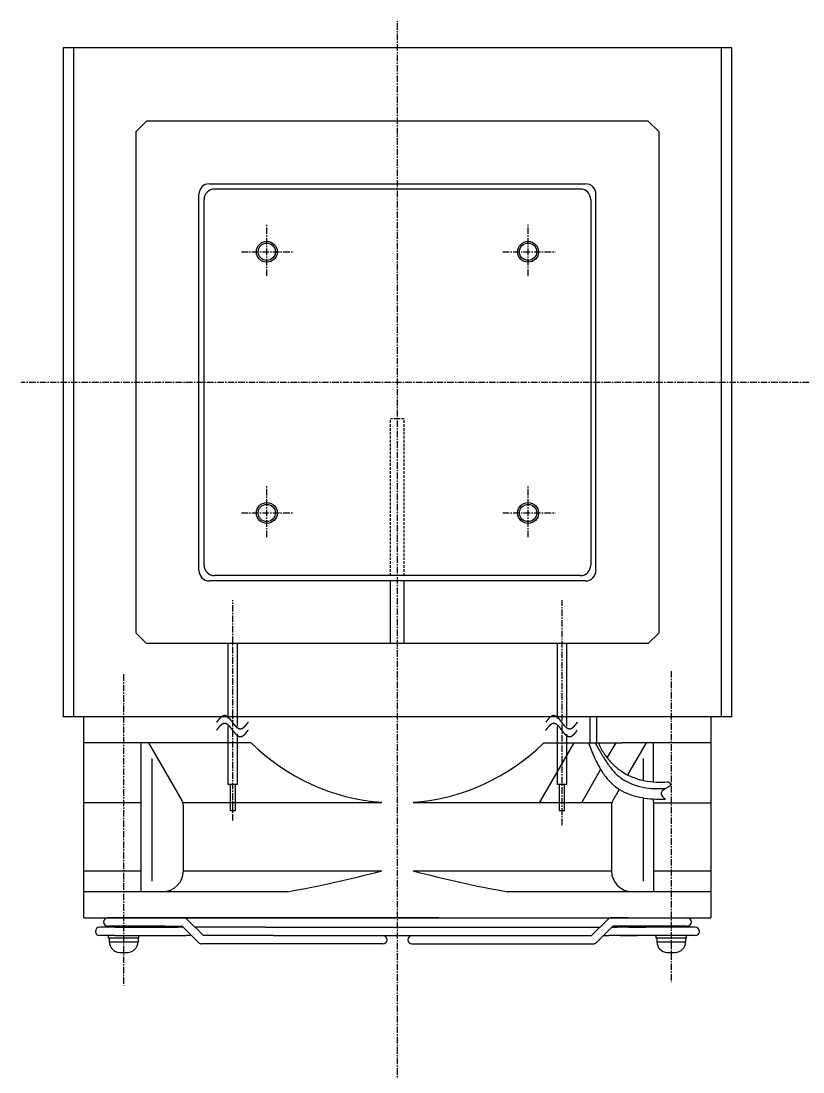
# Model space of a CAD drawing. Extents: x 729 to 1179, y 267 to 669.
# Drawn here: x 860.3 to 1010, y 468 to 669.1 of the extents above; entities that cross this region are included whole.
import ezdxf

# ---------------------------------------------------------------- set-up
doc = ezdxf.new("R2010")
doc.units = 0
doc.linetypes.add('CENTER', pattern=[2, 1.25, -0.25, 0.25, -0.25])
doc.linetypes.add('DASHED', pattern=[0.75, 0.5, -0.25])
doc.layers.get('0').update_dxf_attribs({"linetype": 'CONTINUOUS'})
doc.layers.add('CENTER', color=1, linetype='CENTER')

msp = doc.modelspace()

# ---------------------------------------------------------------- linework, layer by layer
at = {"color": 7, "linetype": 'CONTINUOUS'}
for p, q in [((996.37, 663.97), (868.37, 663.97)), ((868.37, 663.97), (868.37, 535.97)), ((870.37, 663.97), (870.37, 535.97)), ((994.37, 535.97), (994.37, 663.97)), ((996.37, 535.97), (996.37, 663.97)), ((882.37, 647.97), (884.37, 649.97)), ((980.37, 649.97), (884.37, 649.97)), ((982.37, 647.97), (980.37, 649.97)), ((882.37, 551.97), (882.37, 647.97)), ((982.37, 647.97), (982.37, 551.97)), ((896.37, 637.97), (968.37, 637.97)), ((894.37, 563.97), (894.37, 635.97)), ((967.37, 636.97), (897.37, 636.97)), ((970.37, 563.97), (970.37, 635.97)), ((895.37, 564.97), (895.37, 634.97)), ((969.37, 634.97), (969.37, 564.97)), ((968.37, 561.97), (896.37, 561.97)), ((967.37, 562.97), (897.37, 562.97)), ((931.07, 549.97), (931.07, 561.97)), ((933.67, 549.97), (933.67, 561.97)), ((882.37, 551.97), (884.37, 549.97)), ((980.37, 549.97), (982.37, 551.97)), ((980.37, 549.97), (884.37, 549.97)), ((899.99, 535.6), (899.99, 549.97)), ((901.76, 534.13), (901.76, 549.97)), ((962.99, 535.6), (962.99, 549.97)), ((964.76, 534.13), (964.76, 549.97)), ((996.37, 535.97), (868.37, 535.97)), ((872.37, 519.47), (872.37, 535.97)), ((969.22, 535.97), (872.37, 535.97)), ((992.37, 535.97), (872.37, 535.97)), ((969.22, 535.97), (969.22, 530.97)), ((992.37, 535.97), (969.22, 535.97)), ((970.52, 530.97), (970.52, 535.97)), ((992.37, 535.97), (992.37, 519.47)), ((899.99, 522.97), (899.99, 534.1)), ((962.99, 522.97), (962.99, 534.1)), ((901.76, 522.97), (901.76, 532.63)), ((964.76, 522.97), (964.76, 532.63)), ((883.35, 530.97), (872.37, 530.97)), ((883.35, 519.47), (883.35, 530.97)), ((884.76, 530.97), (883.35, 530.97)), ((904.37, 530.97), (884.76, 530.97)), ((960.37, 530.97), (966.12, 530.97)), ((966.12, 530.97), (968.94, 530.97)), ((968.94, 530.97), (969.22, 530.97)), ((969.22, 530.97), (969.91, 530.97)), ((969.91, 530.97), (970.22, 530.97)), ((970.22, 530.97), (970.82, 530.97)), ((970.82, 530.97), (974.21, 530.97)), ((974.21, 530.97), (975.37, 530.97)), ((981.39, 530.97), (975.37, 530.97)), ((992.37, 530.97), (981.39, 530.97)), ((981.39, 523.5), (981.39, 530.97)), ((901.76, 522.97), (899.99, 522.97)), ((900.39, 517.97), (900.39, 522.97)), ((901.36, 517.97), (901.36, 522.97)), ((964.76, 522.97), (962.99, 522.97)), ((963.39, 517.97), (963.39, 522.97)), ((964.36, 517.97), (964.36, 522.97)), ((872.37, 506.47), (872.37, 519.47)), ((883.35, 519.47), (872.37, 519.47)), ((883.35, 506.47), (883.35, 519.47)), ((967.57, 519.47), (959.48, 519.47)), ((981.39, 519.47), (981.39, 520.22)), ((981.39, 519.47), (981.39, 506.47)), ((981.39, 519.47), (992.37, 519.47)), ((992.37, 519.47), (992.37, 506.47)), ((901.36, 517.97), (900.39, 517.97)), ((964.36, 517.97), (963.39, 517.97)), ((872.37, 506.47), (883.35, 506.47)), ((872.37, 497.47), (872.37, 506.47)), ((883.35, 502.47), (883.35, 506.47)), ((981.39, 506.47), (981.39, 502.47)), ((981.39, 506.47), (992.37, 506.47)), ((992.37, 506.47), (992.37, 497.47)), ((883.35, 502.47), (872.37, 502.47)), ((886.77, 502.47), (883.35, 502.47)), ((887.4, 502.47), (886.77, 502.47)), ((911.37, 502.47), (886.77, 502.47)), ((992.37, 502.47), (953.37, 502.47)), ((872.37, 497.47), (992.37, 497.47)), ((880.22, 497.47), (876.92, 497.47)), ((940.29, 497.47), (880.22, 497.47)), ((895.24, 494.07), (892.07, 497.24)), ((972.68, 497.24), (969.51, 494.07)), ((976.54, 497.47), (973.24, 497.47)), ((976.54, 497.47), (987.82, 497.47)), ((878.37, 495.67), (875.37, 495.67)), ((887.71, 495.87), (876.92, 495.87)), ((878.37, 495.67), (888.07, 495.67)), ((884.84, 495.67), (888.07, 495.67)), ((887.87, 495.87), (887.71, 495.87)), ((887.87, 495.87), (891.17, 495.87)), ((888.07, 495.67), (890.32, 495.67)), ((891.37, 495.67), (890.32, 495.67)), ((894.34, 492.71), (891.17, 495.87)), ((907.04, 495.67), (893.64, 495.67)), ((907.04, 495.67), (957.71, 495.67)), ((957.71, 495.67), (971.11, 495.67)), ((973.57, 495.87), (970.41, 492.71)), ((973.37, 495.67), (974.41, 495.67)), ((977.04, 495.87), (973.57, 495.87)), ((976.67, 495.67), (974.41, 495.67)), ((976.67, 495.67), (979.91, 495.67)), ((989.37, 495.67), (976.67, 495.67)), ((977.04, 495.87), (976.87, 495.87)), ((987.82, 495.87), (977.04, 495.87)), ((878.37, 494.07), (875.37, 494.07)), ((877.07, 493.57), (877.07, 494.07)), ((882.87, 493.57), (877.07, 493.57)), ((877.22, 493.57), (877.22, 492.87)), ((877.22, 492.87), (882.72, 492.87)), ((878.37, 494.07), (889.67, 494.07)), ((882.72, 493.57), (882.72, 492.87)), ((882.87, 493.57), (882.87, 494.07)), ((886.44, 494.07), (889.67, 494.07)), ((889.67, 494.07), (891.94, 494.07)), ((892.97, 494.07), (891.94, 494.07)), ((908.64, 494.07), (895.24, 494.07)), ((908.64, 494.07), (929.6, 494.07)), ((929.6, 494.07), (935.15, 494.07)), ((935.15, 494.07), (956.11, 494.07)), ((956.11, 494.07), (969.51, 494.07)), ((971.77, 494.07), (972.81, 494.07)), ((975.07, 494.07), (972.81, 494.07)), ((975.07, 494.07), (978.31, 494.07)), ((989.37, 494.07), (975.07, 494.07)), ((981.87, 493.57), (981.87, 494.07)), ((987.67, 493.57), (981.87, 493.57)), ((982.02, 493.57), (982.02, 492.87)), ((982.02, 492.87), (987.52, 492.87)), ((987.52, 493.57), (987.52, 492.87)), ((987.67, 493.57), (987.67, 494.07)), ((879.22, 490.87), (880.72, 490.87)), ((908.3, 492.47), (894.9, 492.47)), ((929.6, 492.47), (908.3, 492.47)), ((935.15, 492.47), (956.44, 492.47)), ((956.44, 492.47), (969.84, 492.47)), ((984.02, 490.87), (985.52, 490.87))]:
    msp.add_line(p, q, dxfattribs=at)
at = {"color": 3, "linetype": 'DASHED'}
for p, q in [((933.67, 592.97), (931.07, 592.97)), ((931.07, 562.97), (931.07, 592.97)), ((933.67, 562.97), (933.67, 592.97))]:
    msp.add_line(p, q, dxfattribs=at)
at = {"color": 3, "linetype": 'CONTINUOUS'}
for p, q in [((891.14, 519.94), (884.76, 530.97)), ((966.12, 530.97), (959.48, 519.47)), ((972.53, 528.07), (974.21, 530.97)), ((979.98, 530.97), (976.43, 524.83)), ((885.35, 527.97), (885.35, 504.47)), ((979.39, 527.97), (979.39, 523.79)), ((971.26, 525.88), (967.57, 519.47)), ((974.83, 522.06), (973.61, 519.94)), ((929.37, 519.47), (891.33, 519.47)), ((959.48, 519.47), (935.37, 519.47)), ((973.41, 519.47), (967.57, 519.47)), ((979.39, 520.45), (979.39, 504.47)), ((891.4, 506.47), (891.4, 518.94)), ((973.34, 518.94), (973.34, 506.47)), ((891.4, 506.47), (929.37, 506.47)), ((935.37, 506.47), (973.34, 506.47))]:
    msp.add_line(p, q, dxfattribs=at)
at = {"color": 3}
for points in [[(897.78, 534.92, 0), (897.8, 534.95, 0), (897.82, 534.97, 0), (897.84, 535, 0), (897.86, 535.02, 0), (897.88, 535.04, 0), (897.9, 535.07, 0), (897.92, 535.09, 0), (897.94, 535.12, 0), (897.96, 535.14, 0), (897.97, 535.17, 0), (897.99, 535.19, 0), (898.01, 535.22, 0), (898.03, 535.24, 0), (898.05, 535.26, 0), (898.07, 535.29, 0), (898.09, 535.31, 0), (898.11, 535.34, 0), (898.12, 535.36, 0), (898.14, 535.38, 0), (898.16, 535.41, 0), (898.18, 535.43, 0), (898.2, 535.45, 0), (898.22, 535.48, 0), (898.24, 535.5, 0), (898.26, 535.52, 0), (898.28, 535.54, 0), (898.3, 535.57, 0), (898.32, 535.59, 0), (898.33, 535.61, 0), (898.35, 535.63, 0), (898.37, 535.65, 0), (898.39, 535.67, 0), (898.41, 535.7, 0), (898.43, 535.72, 0), (898.45, 535.74, 0), (898.47, 535.75, 0), (898.49, 535.77, 0), (898.5, 535.79, 0), (898.52, 535.81, 0), (898.54, 535.83, 0), (898.56, 535.85, 0), (898.58, 535.87, 0), (898.6, 535.89, 0), (898.62, 535.9, 0), (898.64, 535.92, 0), (898.66, 535.94, 0), (898.68, 535.95, 0), (898.69, 535.97, 0), (898.71, 535.99, 0), (898.73, 536, 0), (898.75, 536.02, 0), (898.77, 536.03, 0), (898.79, 536.04, 0), (898.81, 536.06, 0), (898.83, 536.07, 0), (898.85, 536.08, 0), (898.87, 536.1, 0), (898.88, 536.11, 0), (898.9, 536.12, 0), (898.92, 536.13, 0), (898.94, 536.14, 0), (898.96, 536.15, 0), (898.98, 536.16, 0), (899, 536.17, 0), (899.02, 536.18, 0), (899.03, 536.19, 0), (899.05, 536.19, 0), (899.07, 536.2, 0), (899.09, 536.21, 0), (899.11, 536.21, 0), (899.13, 536.22, 0), (899.15, 536.22, 0), (899.17, 536.23, 0), (899.19, 536.23, 0), (899.21, 536.24, 0), (899.22, 536.24, 0), (899.24, 536.24, 0), (899.26, 536.24, 0), (899.28, 536.24, 0), (899.3, 536.24, 0), (899.32, 536.24, 0), (899.34, 536.24, 0), (899.36, 536.24, 0), (899.38, 536.24, 0), (899.39, 536.23, 0), (899.41, 536.23, 0), (899.43, 536.23, 0), (899.45, 536.22, 0), (899.47, 536.22, 0), (899.49, 536.21, 0), (899.51, 536.2, 0), (899.53, 536.2, 0), (899.54, 536.19, 0), (899.56, 536.18, 0), (899.58, 536.17, 0), (899.6, 536.16, 0), (899.62, 536.15, 0), (899.64, 536.14, 0), (899.66, 536.13, 0), (899.68, 536.12, 0), (899.7, 536.11, 0), (899.71, 536.1, 0), (899.73, 536.09, 0), (899.75, 536.07, 0), (899.77, 536.06, 0), (899.79, 536.05, 0), (899.81, 536.03, 0), (899.83, 536.02, 0), (899.85, 536, 0), (899.86, 535.99, 0), (899.88, 535.97, 0), (899.9, 535.96, 0), (899.92, 535.94, 0), (899.94, 535.92, 0), (899.96, 535.91, 0), (899.98, 535.89, 0), (900, 535.87, 0), (900.01, 535.85, 0), (900.03, 535.84, 0), (900.05, 535.82, 0), (900.07, 535.8, 0), (900.09, 535.78, 0), (900.11, 535.76, 0), (900.13, 535.74, 0), (900.15, 535.72, 0), (900.16, 535.7, 0), (900.18, 535.68, 0), (900.2, 535.65, 0), (900.22, 535.63, 0), (900.24, 535.61, 0), (900.26, 535.59, 0), (900.28, 535.57, 0), (900.3, 535.55, 0), (900.32, 535.52, 0), (900.33, 535.5, 0), (900.35, 535.48, 0), (900.37, 535.46, 0), (900.39, 535.43, 0), (900.41, 535.41, 0), (900.43, 535.39, 0), (900.45, 535.36, 0), (900.47, 535.34, 0), (900.48, 535.32, 0), (900.5, 535.29, 0), (900.52, 535.27, 0), (900.54, 535.24, 0), (900.56, 535.22, 0), (900.58, 535.19, 0), (900.6, 535.17, 0), (900.62, 535.14, 0), (900.63, 535.12, 0), (900.65, 535.1, 0), (900.67, 535.07, 0), (900.69, 535.04, 0), (900.71, 535.02, 0), (900.73, 535, 0), (900.75, 534.97, 0), (900.76, 534.95, 0), (900.78, 534.92, 0)], [(960.78, 534.92, 0), (960.8, 534.95, 0), (960.82, 534.97, 0), (960.84, 535, 0), (960.86, 535.02, 0), (960.88, 535.04, 0), (960.9, 535.07, 0), (960.92, 535.09, 0), (960.94, 535.12, 0), (960.96, 535.14, 0), (960.97, 535.17, 0), (960.99, 535.19, 0), (961.01, 535.22, 0), (961.03, 535.24, 0), (961.05, 535.26, 0), (961.07, 535.29, 0), (961.09, 535.31, 0), (961.11, 535.34, 0), (961.12, 535.36, 0), (961.14, 535.38, 0), (961.16, 535.41, 0), (961.18, 535.43, 0), (961.2, 535.45, 0), (961.22, 535.48, 0), (961.24, 535.5, 0), (961.26, 535.52, 0), (961.28, 535.54, 0), (961.3, 535.57, 0), (961.32, 535.59, 0), (961.33, 535.61, 0), (961.35, 535.63, 0), (961.37, 535.65, 0), (961.39, 535.67, 0), (961.41, 535.7, 0), (961.43, 535.72, 0), (961.45, 535.74, 0), (961.47, 535.75, 0), (961.49, 535.77, 0), (961.5, 535.79, 0), (961.52, 535.81, 0), (961.54, 535.83, 0), (961.56, 535.85, 0), (961.58, 535.87, 0), (961.6, 535.89, 0), (961.62, 535.9, 0), (961.64, 535.92, 0), (961.66, 535.94, 0), (961.68, 535.95, 0), (961.69, 535.97, 0), (961.71, 535.99, 0), (961.73, 536, 0), (961.75, 536.02, 0), (961.77, 536.03, 0), (961.79, 536.04, 0), (961.81, 536.06, 0), (961.83, 536.07, 0), (961.85, 536.08, 0), (961.87, 536.1, 0), (961.88, 536.11, 0), (961.9, 536.12, 0), (961.92, 536.13, 0), (961.94, 536.14, 0), (961.96, 536.15, 0), (961.98, 536.16, 0), (962, 536.17, 0), (962.02, 536.18, 0), (962.03, 536.19, 0), (962.05, 536.19, 0), (962.07, 536.2, 0), (962.09, 536.21, 0), (962.11, 536.21, 0), (962.13, 536.22, 0), (962.15, 536.22, 0), (962.17, 536.23, 0), (962.19, 536.23, 0), (962.21, 536.24, 0), (962.22, 536.24, 0), (962.24, 536.24, 0), (962.26, 536.24, 0), (962.28, 536.24, 0), (962.3, 536.24, 0), (962.32, 536.24, 0), (962.34, 536.24, 0), (962.36, 536.24, 0), (962.38, 536.24, 0), (962.39, 536.23, 0), (962.41, 536.23, 0), (962.43, 536.23, 0), (962.45, 536.22, 0), (962.47, 536.22, 0), (962.49, 536.21, 0), (962.51, 536.2, 0), (962.53, 536.2, 0), (962.54, 536.19, 0), (962.56, 536.18, 0), (962.58, 536.17, 0), (962.6, 536.16, 0), (962.62, 536.15, 0), (962.64, 536.14, 0), (962.66, 536.13, 0), (962.68, 536.12, 0), (962.7, 536.11, 0), (962.71, 536.1, 0), (962.73, 536.09, 0), (962.75, 536.07, 0), (962.77, 536.06, 0), (962.79, 536.05, 0), (962.81, 536.03, 0), (962.83, 536.02, 0), (962.85, 536, 0), (962.86, 535.99, 0), (962.88, 535.97, 0), (962.9, 535.96, 0), (962.92, 535.94, 0), (962.94, 535.92, 0), (962.96, 535.91, 0), (962.98, 535.89, 0), (963, 535.87, 0), (963.01, 535.85, 0), (963.03, 535.84, 0), (963.05, 535.82, 0), (963.07, 535.8, 0), (963.09, 535.78, 0), (963.11, 535.76, 0), (963.13, 535.74, 0), (963.15, 535.72, 0), (963.16, 535.7, 0), (963.18, 535.68, 0), (963.2, 535.65, 0), (963.22, 535.63, 0), (963.24, 535.61, 0), (963.26, 535.59, 0), (963.28, 535.57, 0), (963.3, 535.55, 0), (963.32, 535.52, 0), (963.33, 535.5, 0), (963.35, 535.48, 0), (963.37, 535.46, 0), (963.39, 535.43, 0), (963.41, 535.41, 0), (963.43, 535.39, 0), (963.45, 535.36, 0), (963.47, 535.34, 0), (963.48, 535.32, 0), (963.5, 535.29, 0), (963.52, 535.27, 0), (963.54, 535.24, 0), (963.56, 535.22, 0), (963.58, 535.19, 0), (963.6, 535.17, 0), (963.62, 535.14, 0), (963.63, 535.12, 0), (963.65, 535.1, 0), (963.67, 535.07, 0), (963.69, 535.04, 0), (963.71, 535.02, 0), (963.73, 535, 0), (963.75, 534.97, 0), (963.76, 534.95, 0), (963.78, 534.92, 0)], [(897.78, 533.42, 0), (897.8, 533.45, 0), (897.82, 533.47, 0), (897.84, 533.5, 0), (897.86, 533.52, 0), (897.88, 533.54, 0), (897.9, 533.57, 0), (897.92, 533.59, 0), (897.94, 533.62, 0), (897.96, 533.64, 0), (897.97, 533.67, 0), (897.99, 533.69, 0), (898.01, 533.72, 0), (898.03, 533.74, 0), (898.05, 533.76, 0), (898.07, 533.79, 0), (898.09, 533.81, 0), (898.11, 533.84, 0), (898.12, 533.86, 0), (898.14, 533.88, 0), (898.16, 533.91, 0), (898.18, 533.93, 0), (898.2, 533.95, 0), (898.22, 533.98, 0), (898.24, 534, 0), (898.26, 534.02, 0), (898.28, 534.04, 0), (898.3, 534.07, 0), (898.32, 534.09, 0), (898.33, 534.11, 0), (898.35, 534.13, 0), (898.37, 534.15, 0), (898.39, 534.17, 0), (898.41, 534.2, 0), (898.43, 534.22, 0), (898.45, 534.24, 0), (898.47, 534.25, 0), (898.49, 534.27, 0), (898.5, 534.29, 0), (898.52, 534.31, 0), (898.54, 534.33, 0), (898.56, 534.35, 0), (898.58, 534.37, 0), (898.6, 534.39, 0), (898.62, 534.4, 0), (898.64, 534.42, 0), (898.66, 534.44, 0), (898.68, 534.45, 0), (898.69, 534.47, 0), (898.71, 534.49, 0), (898.73, 534.5, 0), (898.75, 534.52, 0), (898.77, 534.53, 0), (898.79, 534.54, 0), (898.81, 534.56, 0), (898.83, 534.57, 0), (898.85, 534.58, 0), (898.87, 534.6, 0), (898.88, 534.61, 0), (898.9, 534.62, 0), (898.92, 534.63, 0), (898.94, 534.64, 0), (898.96, 534.65, 0), (898.98, 534.66, 0), (899, 534.67, 0), (899.02, 534.68, 0), (899.03, 534.69, 0), (899.05, 534.69, 0), (899.07, 534.7, 0), (899.09, 534.71, 0), (899.11, 534.71, 0), (899.13, 534.72, 0), (899.15, 534.72, 0), (899.17, 534.73, 0), (899.19, 534.73, 0), (899.21, 534.74, 0), (899.22, 534.74, 0), (899.24, 534.74, 0), (899.26, 534.74, 0), (899.28, 534.74, 0), (899.3, 534.74, 0), (899.32, 534.74, 0), (899.34, 534.74, 0), (899.36, 534.74, 0), (899.38, 534.74, 0), (899.39, 534.73, 0), (899.41, 534.73, 0), (899.43, 534.73, 0), (899.45, 534.72, 0), (899.47, 534.72, 0), (899.49, 534.71, 0), (899.51, 534.7, 0), (899.53, 534.7, 0), (899.54, 534.69, 0), (899.56, 534.68, 0), (899.58, 534.67, 0), (899.6, 534.66, 0), (899.62, 534.65, 0), (899.64, 534.64, 0), (899.66, 534.63, 0), (899.68, 534.62, 0), (899.7, 534.61, 0), (899.71, 534.6, 0), (899.73, 534.59, 0), (899.75, 534.57, 0), (899.77, 534.56, 0), (899.79, 534.55, 0), (899.81, 534.53, 0), (899.83, 534.52, 0), (899.85, 534.5, 0), (899.86, 534.49, 0), (899.88, 534.47, 0), (899.9, 534.46, 0), (899.92, 534.44, 0), (899.94, 534.42, 0), (899.96, 534.41, 0), (899.98, 534.39, 0), (900, 534.37, 0), (900.01, 534.35, 0), (900.03, 534.34, 0), (900.05, 534.32, 0), (900.07, 534.3, 0), (900.09, 534.28, 0), (900.11, 534.26, 0), (900.13, 534.24, 0), (900.15, 534.22, 0), (900.16, 534.2, 0), (900.18, 534.18, 0), (900.2, 534.15, 0), (900.22, 534.13, 0), (900.24, 534.11, 0), (900.26, 534.09, 0), (900.28, 534.07, 0), (900.3, 534.05, 0), (900.32, 534.02, 0), (900.33, 534, 0), (900.35, 533.98, 0), (900.37, 533.96, 0), (900.39, 533.93, 0), (900.41, 533.91, 0), (900.43, 533.89, 0), (900.45, 533.86, 0), (900.47, 533.84, 0), (900.48, 533.82, 0), (900.5, 533.79, 0), (900.52, 533.77, 0), (900.54, 533.74, 0), (900.56, 533.72, 0), (900.58, 533.69, 0), (900.6, 533.67, 0), (900.62, 533.64, 0), (900.63, 533.62, 0), (900.65, 533.6, 0), (900.67, 533.57, 0), (900.69, 533.54, 0), (900.71, 533.52, 0), (900.73, 533.5, 0), (900.75, 533.47, 0), (900.76, 533.45, 0), (900.78, 533.42, 0)], [(903.78, 534.92, 0), (903.76, 534.9, 0), (903.75, 534.87, 0), (903.73, 534.85, 0), (903.71, 534.82, 0), (903.69, 534.8, 0), (903.67, 534.77, 0), (903.66, 534.75, 0), (903.64, 534.72, 0), (903.62, 534.7, 0), (903.6, 534.67, 0), (903.58, 534.65, 0), (903.57, 534.62, 0), (903.55, 534.6, 0), (903.53, 534.58, 0), (903.51, 534.55, 0), (903.49, 534.53, 0), (903.47, 534.5, 0), (903.46, 534.48, 0), (903.44, 534.46, 0), (903.42, 534.43, 0), (903.4, 534.41, 0), (903.38, 534.39, 0), (903.37, 534.36, 0), (903.35, 534.34, 0), (903.33, 534.32, 0), (903.31, 534.29, 0), (903.29, 534.27, 0), (903.27, 534.25, 0), (903.25, 534.23, 0), (903.24, 534.21, 0), (903.22, 534.19, 0), (903.2, 534.16, 0), (903.18, 534.14, 0), (903.16, 534.12, 0), (903.14, 534.1, 0), (903.13, 534.08, 0), (903.11, 534.06, 0), (903.09, 534.04, 0), (903.07, 534.02, 0), (903.05, 534.01, 0), (903.03, 533.99, 0), (903.02, 533.97, 0), (903, 533.95, 0), (902.98, 533.93, 0), (902.96, 533.92, 0), (902.94, 533.9, 0), (902.92, 533.88, 0), (902.91, 533.87, 0), (902.89, 533.85, 0), (902.87, 533.84, 0), (902.85, 533.82, 0), (902.83, 533.81, 0), (902.82, 533.79, 0), (902.8, 533.78, 0), (902.78, 533.76, 0), (902.76, 533.75, 0), (902.74, 533.74, 0), (902.72, 533.73, 0), (902.71, 533.72, 0), (902.69, 533.71, 0), (902.67, 533.69, 0), (902.65, 533.68, 0), (902.63, 533.67, 0), (902.61, 533.67, 0), (902.59, 533.66, 0), (902.58, 533.65, 0), (902.56, 533.64, 0), (902.54, 533.63, 0), (902.52, 533.63, 0), (902.5, 533.62, 0), (902.48, 533.62, 0), (902.47, 533.61, 0), (902.45, 533.61, 0), (902.43, 533.6, 0), (902.41, 533.6, 0), (902.39, 533.6, 0), (902.37, 533.6, 0), (902.35, 533.59, 0), (902.34, 533.59, 0), (902.32, 533.59, 0), (902.3, 533.59, 0), (902.28, 533.59, 0), (902.26, 533.6, 0), (902.24, 533.6, 0), (902.22, 533.6, 0), (902.2, 533.6, 0), (902.19, 533.61, 0), (902.17, 533.61, 0), (902.15, 533.62, 0), (902.13, 533.62, 0), (902.11, 533.63, 0), (902.09, 533.64, 0), (902.07, 533.64, 0), (902.05, 533.65, 0), (902.04, 533.66, 0), (902.02, 533.67, 0), (902, 533.68, 0), (901.98, 533.69, 0), (901.96, 533.7, 0), (901.94, 533.71, 0), (901.92, 533.72, 0), (901.9, 533.73, 0), (901.89, 533.74, 0), (901.87, 533.75, 0), (901.85, 533.77, 0), (901.83, 533.78, 0), (901.81, 533.79, 0), (901.79, 533.81, 0), (901.77, 533.82, 0), (901.75, 533.84, 0), (901.74, 533.85, 0), (901.72, 533.87, 0), (901.7, 533.88, 0), (901.68, 533.9, 0), (901.66, 533.92, 0), (901.64, 533.93, 0), (901.62, 533.95, 0), (901.6, 533.97, 0), (901.58, 533.99, 0), (901.57, 534.01, 0), (901.55, 534.02, 0), (901.53, 534.04, 0), (901.51, 534.06, 0), (901.49, 534.08, 0), (901.47, 534.1, 0), (901.45, 534.12, 0), (901.43, 534.14, 0), (901.41, 534.16, 0), (901.39, 534.18, 0), (901.38, 534.21, 0), (901.36, 534.23, 0), (901.34, 534.25, 0), (901.32, 534.27, 0), (901.3, 534.29, 0), (901.28, 534.31, 0), (901.26, 534.34, 0), (901.24, 534.36, 0), (901.22, 534.38, 0), (901.21, 534.4, 0), (901.19, 534.43, 0), (901.17, 534.45, 0), (901.15, 534.47, 0), (901.13, 534.5, 0), (901.11, 534.52, 0), (901.09, 534.54, 0), (901.07, 534.57, 0), (901.05, 534.59, 0), (901.03, 534.61, 0), (901.02, 534.64, 0), (901, 534.66, 0), (900.98, 534.69, 0), (900.96, 534.71, 0), (900.94, 534.74, 0), (900.92, 534.76, 0), (900.9, 534.78, 0), (900.88, 534.81, 0), (900.86, 534.83, 0), (900.85, 534.86, 0), (900.83, 534.88, 0)], [(903.78, 533.42, 0), (903.76, 533.4, 0), (903.75, 533.37, 0), (903.73, 533.35, 0), (903.71, 533.32, 0), (903.69, 533.3, 0), (903.67, 533.27, 0), (903.66, 533.25, 0), (903.64, 533.22, 0), (903.62, 533.2, 0), (903.6, 533.17, 0), (903.58, 533.15, 0), (903.57, 533.12, 0), (903.55, 533.1, 0), (903.53, 533.08, 0), (903.51, 533.05, 0), (903.49, 533.03, 0), (903.47, 533, 0), (903.46, 532.98, 0), (903.44, 532.96, 0), (903.42, 532.93, 0), (903.4, 532.91, 0), (903.38, 532.89, 0), (903.37, 532.86, 0), (903.35, 532.84, 0), (903.33, 532.82, 0), (903.31, 532.79, 0), (903.29, 532.77, 0), (903.27, 532.75, 0), (903.25, 532.73, 0), (903.24, 532.71, 0), (903.22, 532.69, 0), (903.2, 532.66, 0), (903.18, 532.64, 0), (903.16, 532.62, 0), (903.14, 532.6, 0), (903.13, 532.58, 0), (903.11, 532.56, 0), (903.09, 532.54, 0), (903.07, 532.52, 0), (903.05, 532.51, 0), (903.03, 532.49, 0), (903.02, 532.47, 0), (903, 532.45, 0), (902.98, 532.43, 0), (902.96, 532.42, 0), (902.94, 532.4, 0), (902.92, 532.38, 0), (902.91, 532.37, 0), (902.89, 532.35, 0), (902.87, 532.34, 0), (902.85, 532.32, 0), (902.83, 532.31, 0), (902.82, 532.29, 0), (902.8, 532.28, 0), (902.78, 532.26, 0), (902.76, 532.25, 0), (902.74, 532.24, 0), (902.72, 532.23, 0), (902.71, 532.22, 0), (902.69, 532.21, 0), (902.67, 532.19, 0), (902.65, 532.18, 0), (902.63, 532.17, 0), (902.61, 532.17, 0), (902.59, 532.16, 0), (902.58, 532.15, 0), (902.56, 532.14, 0), (902.54, 532.13, 0), (902.52, 532.13, 0), (902.5, 532.12, 0), (902.48, 532.12, 0), (902.47, 532.11, 0), (902.45, 532.11, 0), (902.43, 532.1, 0), (902.41, 532.1, 0), (902.39, 532.1, 0), (902.37, 532.1, 0), (902.35, 532.09, 0), (902.34, 532.09, 0), (902.32, 532.09, 0), (902.3, 532.09, 0), (902.28, 532.09, 0), (902.26, 532.1, 0), (902.24, 532.1, 0), (902.22, 532.1, 0), (902.2, 532.1, 0), (902.19, 532.11, 0), (902.17, 532.11, 0), (902.15, 532.12, 0), (902.13, 532.12, 0), (902.11, 532.13, 0), (902.09, 532.14, 0), (902.07, 532.14, 0), (902.05, 532.15, 0), (902.04, 532.16, 0), (902.02, 532.17, 0), (902, 532.18, 0), (901.98, 532.19, 0), (901.96, 532.2, 0), (901.94, 532.21, 0), (901.92, 532.22, 0), (901.9, 532.23, 0), (901.89, 532.24, 0), (901.87, 532.25, 0), (901.85, 532.27, 0), (901.83, 532.28, 0), (901.81, 532.29, 0), (901.79, 532.31, 0), (901.77, 532.32, 0), (901.75, 532.34, 0), (901.74, 532.35, 0), (901.72, 532.37, 0), (901.7, 532.38, 0), (901.68, 532.4, 0), (901.66, 532.42, 0), (901.64, 532.43, 0), (901.62, 532.45, 0), (901.6, 532.47, 0), (901.58, 532.49, 0), (901.57, 532.51, 0), (901.55, 532.52, 0), (901.53, 532.54, 0), (901.51, 532.56, 0), (901.49, 532.58, 0), (901.47, 532.6, 0), (901.45, 532.62, 0), (901.43, 532.64, 0), (901.41, 532.66, 0), (901.39, 532.68, 0), (901.38, 532.71, 0), (901.36, 532.73, 0), (901.34, 532.75, 0), (901.32, 532.77, 0), (901.3, 532.79, 0), (901.28, 532.81, 0), (901.26, 532.84, 0), (901.24, 532.86, 0), (901.22, 532.88, 0), (901.21, 532.9, 0), (901.19, 532.93, 0), (901.17, 532.95, 0), (901.15, 532.97, 0), (901.13, 533, 0), (901.11, 533.02, 0), (901.09, 533.04, 0), (901.07, 533.07, 0), (901.05, 533.09, 0), (901.03, 533.11, 0), (901.02, 533.14, 0), (901, 533.16, 0), (900.98, 533.19, 0), (900.96, 533.21, 0), (900.94, 533.24, 0), (900.92, 533.26, 0), (900.9, 533.28, 0), (900.88, 533.31, 0), (900.86, 533.33, 0), (900.85, 533.36, 0), (900.83, 533.38, 0)], [(960.78, 533.42, 0), (960.8, 533.45, 0), (960.82, 533.47, 0), (960.84, 533.5, 0), (960.86, 533.52, 0), (960.88, 533.54, 0), (960.9, 533.57, 0), (960.92, 533.59, 0), (960.94, 533.62, 0), (960.96, 533.64, 0), (960.97, 533.67, 0), (960.99, 533.69, 0), (961.01, 533.72, 0), (961.03, 533.74, 0), (961.05, 533.76, 0), (961.07, 533.79, 0), (961.09, 533.81, 0), (961.11, 533.84, 0), (961.12, 533.86, 0), (961.14, 533.88, 0), (961.16, 533.91, 0), (961.18, 533.93, 0), (961.2, 533.95, 0), (961.22, 533.98, 0), (961.24, 534, 0), (961.26, 534.02, 0), (961.28, 534.04, 0), (961.3, 534.07, 0), (961.32, 534.09, 0), (961.33, 534.11, 0), (961.35, 534.13, 0), (961.37, 534.15, 0), (961.39, 534.17, 0), (961.41, 534.2, 0), (961.43, 534.22, 0), (961.45, 534.24, 0), (961.47, 534.25, 0), (961.49, 534.27, 0), (961.5, 534.29, 0), (961.52, 534.31, 0), (961.54, 534.33, 0), (961.56, 534.35, 0), (961.58, 534.37, 0), (961.6, 534.39, 0), (961.62, 534.4, 0), (961.64, 534.42, 0), (961.66, 534.44, 0), (961.68, 534.45, 0), (961.69, 534.47, 0), (961.71, 534.49, 0), (961.73, 534.5, 0), (961.75, 534.52, 0), (961.77, 534.53, 0), (961.79, 534.54, 0), (961.81, 534.56, 0), (961.83, 534.57, 0), (961.85, 534.58, 0), (961.87, 534.6, 0), (961.88, 534.61, 0), (961.9, 534.62, 0), (961.92, 534.63, 0), (961.94, 534.64, 0), (961.96, 534.65, 0), (961.98, 534.66, 0), (962, 534.67, 0), (962.02, 534.68, 0), (962.03, 534.69, 0), (962.05, 534.69, 0), (962.07, 534.7, 0), (962.09, 534.71, 0), (962.11, 534.71, 0), (962.13, 534.72, 0), (962.15, 534.72, 0), (962.17, 534.73, 0), (962.19, 534.73, 0), (962.21, 534.74, 0), (962.22, 534.74, 0), (962.24, 534.74, 0), (962.26, 534.74, 0), (962.28, 534.74, 0), (962.3, 534.74, 0), (962.32, 534.74, 0), (962.34, 534.74, 0), (962.36, 534.74, 0), (962.38, 534.74, 0), (962.39, 534.73, 0), (962.41, 534.73, 0), (962.43, 534.73, 0), (962.45, 534.72, 0), (962.47, 534.72, 0), (962.49, 534.71, 0), (962.51, 534.7, 0), (962.53, 534.7, 0), (962.54, 534.69, 0), (962.56, 534.68, 0), (962.58, 534.67, 0), (962.6, 534.66, 0), (962.62, 534.65, 0), (962.64, 534.64, 0), (962.66, 534.63, 0), (962.68, 534.62, 0), (962.7, 534.61, 0), (962.71, 534.6, 0), (962.73, 534.59, 0), (962.75, 534.57, 0), (962.77, 534.56, 0), (962.79, 534.55, 0), (962.81, 534.53, 0), (962.83, 534.52, 0), (962.85, 534.5, 0), (962.86, 534.49, 0), (962.88, 534.47, 0), (962.9, 534.46, 0), (962.92, 534.44, 0), (962.94, 534.42, 0), (962.96, 534.41, 0), (962.98, 534.39, 0), (963, 534.37, 0), (963.01, 534.35, 0), (963.03, 534.34, 0), (963.05, 534.32, 0), (963.07, 534.3, 0), (963.09, 534.28, 0), (963.11, 534.26, 0), (963.13, 534.24, 0), (963.15, 534.22, 0), (963.16, 534.2, 0), (963.18, 534.18, 0), (963.2, 534.15, 0), (963.22, 534.13, 0), (963.24, 534.11, 0), (963.26, 534.09, 0), (963.28, 534.07, 0), (963.3, 534.05, 0), (963.32, 534.02, 0), (963.33, 534, 0), (963.35, 533.98, 0), (963.37, 533.96, 0), (963.39, 533.93, 0), (963.41, 533.91, 0), (963.43, 533.89, 0), (963.45, 533.86, 0), (963.47, 533.84, 0), (963.48, 533.82, 0), (963.5, 533.79, 0), (963.52, 533.77, 0), (963.54, 533.74, 0), (963.56, 533.72, 0), (963.58, 533.69, 0), (963.6, 533.67, 0), (963.62, 533.64, 0), (963.63, 533.62, 0), (963.65, 533.6, 0), (963.67, 533.57, 0), (963.69, 533.54, 0), (963.71, 533.52, 0), (963.73, 533.5, 0), (963.75, 533.47, 0), (963.76, 533.45, 0), (963.78, 533.42, 0)], [(966.78, 534.92, 0), (966.76, 534.9, 0), (966.75, 534.87, 0), (966.73, 534.85, 0), (966.71, 534.82, 0), (966.69, 534.8, 0), (966.67, 534.77, 0), (966.66, 534.75, 0), (966.64, 534.72, 0), (966.62, 534.7, 0), (966.6, 534.67, 0), (966.58, 534.65, 0), (966.57, 534.62, 0), (966.55, 534.6, 0), (966.53, 534.58, 0), (966.51, 534.55, 0), (966.49, 534.53, 0), (966.47, 534.5, 0), (966.46, 534.48, 0), (966.44, 534.46, 0), (966.42, 534.43, 0), (966.4, 534.41, 0), (966.38, 534.39, 0), (966.37, 534.36, 0), (966.35, 534.34, 0), (966.33, 534.32, 0), (966.31, 534.29, 0), (966.29, 534.27, 0), (966.27, 534.25, 0), (966.25, 534.23, 0), (966.24, 534.21, 0), (966.22, 534.19, 0), (966.2, 534.16, 0), (966.18, 534.14, 0), (966.16, 534.12, 0), (966.14, 534.1, 0), (966.13, 534.08, 0), (966.11, 534.06, 0), (966.09, 534.04, 0), (966.07, 534.02, 0), (966.05, 534.01, 0), (966.03, 533.99, 0), (966.02, 533.97, 0), (966, 533.95, 0), (965.98, 533.93, 0), (965.96, 533.92, 0), (965.94, 533.9, 0), (965.92, 533.88, 0), (965.91, 533.87, 0), (965.89, 533.85, 0), (965.87, 533.84, 0), (965.85, 533.82, 0), (965.83, 533.81, 0), (965.82, 533.79, 0), (965.8, 533.78, 0), (965.78, 533.76, 0), (965.76, 533.75, 0), (965.74, 533.74, 0), (965.72, 533.73, 0), (965.71, 533.72, 0), (965.69, 533.71, 0), (965.67, 533.69, 0), (965.65, 533.68, 0), (965.63, 533.67, 0), (965.61, 533.67, 0), (965.59, 533.66, 0), (965.58, 533.65, 0), (965.56, 533.64, 0), (965.54, 533.63, 0), (965.52, 533.63, 0), (965.5, 533.62, 0), (965.48, 533.62, 0), (965.47, 533.61, 0), (965.45, 533.61, 0), (965.43, 533.6, 0), (965.41, 533.6, 0), (965.39, 533.6, 0), (965.37, 533.6, 0), (965.35, 533.59, 0), (965.34, 533.59, 0), (965.32, 533.59, 0), (965.3, 533.59, 0), (965.28, 533.59, 0), (965.26, 533.6, 0), (965.24, 533.6, 0), (965.22, 533.6, 0), (965.2, 533.6, 0), (965.19, 533.61, 0), (965.17, 533.61, 0), (965.15, 533.62, 0), (965.13, 533.62, 0), (965.11, 533.63, 0), (965.09, 533.64, 0), (965.07, 533.64, 0), (965.05, 533.65, 0), (965.04, 533.66, 0), (965.02, 533.67, 0), (965, 533.68, 0), (964.98, 533.69, 0), (964.96, 533.7, 0), (964.94, 533.71, 0), (964.92, 533.72, 0), (964.9, 533.73, 0), (964.89, 533.74, 0), (964.87, 533.75, 0), (964.85, 533.77, 0), (964.83, 533.78, 0), (964.81, 533.79, 0), (964.79, 533.81, 0), (964.77, 533.82, 0), (964.75, 533.84, 0), (964.74, 533.85, 0), (964.72, 533.87, 0), (964.7, 533.88, 0), (964.68, 533.9, 0), (964.66, 533.92, 0), (964.64, 533.93, 0), (964.62, 533.95, 0), (964.6, 533.97, 0), (964.58, 533.99, 0), (964.57, 534.01, 0), (964.55, 534.02, 0), (964.53, 534.04, 0), (964.51, 534.06, 0), (964.49, 534.08, 0), (964.47, 534.1, 0), (964.45, 534.12, 0), (964.43, 534.14, 0), (964.41, 534.16, 0), (964.39, 534.18, 0), (964.38, 534.21, 0), (964.36, 534.23, 0), (964.34, 534.25, 0), (964.32, 534.27, 0), (964.3, 534.29, 0), (964.28, 534.31, 0), (964.26, 534.34, 0), (964.24, 534.36, 0), (964.22, 534.38, 0), (964.21, 534.4, 0), (964.19, 534.43, 0), (964.17, 534.45, 0), (964.15, 534.47, 0), (964.13, 534.5, 0), (964.11, 534.52, 0), (964.09, 534.54, 0), (964.07, 534.57, 0), (964.05, 534.59, 0), (964.03, 534.61, 0), (964.02, 534.64, 0), (964, 534.66, 0), (963.98, 534.69, 0), (963.96, 534.71, 0), (963.94, 534.74, 0), (963.92, 534.76, 0), (963.9, 534.78, 0), (963.88, 534.81, 0), (963.86, 534.83, 0), (963.85, 534.86, 0), (963.83, 534.88, 0)], [(966.78, 533.42, 0), (966.76, 533.4, 0), (966.75, 533.37, 0), (966.73, 533.35, 0), (966.71, 533.32, 0), (966.69, 533.3, 0), (966.67, 533.27, 0), (966.66, 533.25, 0), (966.64, 533.22, 0), (966.62, 533.2, 0), (966.6, 533.17, 0), (966.58, 533.15, 0), (966.57, 533.12, 0), (966.55, 533.1, 0), (966.53, 533.08, 0), (966.51, 533.05, 0), (966.49, 533.03, 0), (966.47, 533, 0), (966.46, 532.98, 0), (966.44, 532.96, 0), (966.42, 532.93, 0), (966.4, 532.91, 0), (966.38, 532.89, 0), (966.37, 532.86, 0), (966.35, 532.84, 0), (966.33, 532.82, 0), (966.31, 532.79, 0), (966.29, 532.77, 0), (966.27, 532.75, 0), (966.25, 532.73, 0), (966.24, 532.71, 0), (966.22, 532.69, 0), (966.2, 532.66, 0), (966.18, 532.64, 0), (966.16, 532.62, 0), (966.14, 532.6, 0), (966.13, 532.58, 0), (966.11, 532.56, 0), (966.09, 532.54, 0), (966.07, 532.52, 0), (966.05, 532.51, 0), (966.03, 532.49, 0), (966.02, 532.47, 0), (966, 532.45, 0), (965.98, 532.43, 0), (965.96, 532.42, 0), (965.94, 532.4, 0), (965.92, 532.38, 0), (965.91, 532.37, 0), (965.89, 532.35, 0), (965.87, 532.34, 0), (965.85, 532.32, 0), (965.83, 532.31, 0), (965.82, 532.29, 0), (965.8, 532.28, 0), (965.78, 532.26, 0), (965.76, 532.25, 0), (965.74, 532.24, 0), (965.72, 532.23, 0), (965.71, 532.22, 0), (965.69, 532.21, 0), (965.67, 532.19, 0), (965.65, 532.18, 0), (965.63, 532.17, 0), (965.61, 532.17, 0), (965.59, 532.16, 0), (965.58, 532.15, 0), (965.56, 532.14, 0), (965.54, 532.13, 0), (965.52, 532.13, 0), (965.5, 532.12, 0), (965.48, 532.12, 0), (965.47, 532.11, 0), (965.45, 532.11, 0), (965.43, 532.1, 0), (965.41, 532.1, 0), (965.39, 532.1, 0), (965.37, 532.1, 0), (965.35, 532.09, 0), (965.34, 532.09, 0), (965.32, 532.09, 0), (965.3, 532.09, 0), (965.28, 532.09, 0), (965.26, 532.1, 0), (965.24, 532.1, 0), (965.22, 532.1, 0), (965.2, 532.1, 0), (965.19, 532.11, 0), (965.17, 532.11, 0), (965.15, 532.12, 0), (965.13, 532.12, 0), (965.11, 532.13, 0), (965.09, 532.14, 0), (965.07, 532.14, 0), (965.05, 532.15, 0), (965.04, 532.16, 0), (965.02, 532.17, 0), (965, 532.18, 0), (964.98, 532.19, 0), (964.96, 532.2, 0), (964.94, 532.21, 0), (964.92, 532.22, 0), (964.9, 532.23, 0), (964.89, 532.24, 0), (964.87, 532.25, 0), (964.85, 532.27, 0), (964.83, 532.28, 0), (964.81, 532.29, 0), (964.79, 532.31, 0), (964.77, 532.32, 0), (964.75, 532.34, 0), (964.74, 532.35, 0), (964.72, 532.37, 0), (964.7, 532.38, 0), (964.68, 532.4, 0), (964.66, 532.42, 0), (964.64, 532.43, 0), (964.62, 532.45, 0), (964.6, 532.47, 0), (964.58, 532.49, 0), (964.57, 532.51, 0), (964.55, 532.52, 0), (964.53, 532.54, 0), (964.51, 532.56, 0), (964.49, 532.58, 0), (964.47, 532.6, 0), (964.45, 532.62, 0), (964.43, 532.64, 0), (964.41, 532.66, 0), (964.39, 532.68, 0), (964.38, 532.71, 0), (964.36, 532.73, 0), (964.34, 532.75, 0), (964.32, 532.77, 0), (964.3, 532.79, 0), (964.28, 532.81, 0), (964.26, 532.84, 0), (964.24, 532.86, 0), (964.22, 532.88, 0), (964.21, 532.9, 0), (964.19, 532.93, 0), (964.17, 532.95, 0), (964.15, 532.97, 0), (964.13, 533, 0), (964.11, 533.02, 0), (964.09, 533.04, 0), (964.07, 533.07, 0), (964.05, 533.09, 0), (964.03, 533.11, 0), (964.02, 533.14, 0), (964, 533.16, 0), (963.98, 533.19, 0), (963.96, 533.21, 0), (963.94, 533.24, 0), (963.92, 533.26, 0), (963.9, 533.28, 0), (963.88, 533.31, 0), (963.86, 533.33, 0), (963.85, 533.36, 0), (963.83, 533.38, 0)]]:
    msp.add_polyline3d(points, dxfattribs=at)
at = {"color": 3, "linetype": 'CONTINUOUS'}
for centre in [(907.37, 624.97), (957.37, 624.97), (907.37, 574.97), (957.37, 574.97)]:
    msp.add_circle(centre, 2, dxfattribs=at)
at = {"color": 7, "linetype": 'CONTINUOUS'}
for centre in [(907.37, 624.97), (957.37, 624.97), (907.37, 574.97), (957.37, 574.97)]:
    msp.add_circle(centre, 1.65, dxfattribs=at)
for centre, radius, start, end in [((896.37, 635.97), 2, 90, 180), ((968.37, 635.97), 2, 0, 90), ((897.37, 634.97), 2, 90, 180), ((967.37, 634.97), 2, 0, 90), ((896.37, 563.97), 2, 180, 270), ((897.37, 564.97), 2, 180, 270), ((967.37, 564.97), 2, 270, 360), ((968.37, 563.97), 2, 270, 360), ((932.37, 559.31), 39.84, 225.3427, 265.6811), ((932.37, 559.31), 39.84, 274.3189, 314.6573), ((1035.26, 556.11), 70.93, 200.7584, 202.2226), ((1000.2, 541.78), 33.05, 202.2016, 205.4762), ((30868.59, 17360.46), 34309.53, 209.374715, 209.378177), ((982.48, 535.88), 12.65, 202.8311, 207.911), ((999.41, 545.03), 32.32, 209.3846, 213.1927), ((982.64, 535.97), 12.84, 207.8983, 212.9371), ((989.32, 536.58), 21, 205.4454, 210.6587), ((982.59, 535.93), 12.77, 212.9285, 218.0105), ((985.53, 535.94), 15.74, 213.1572, 220.9639), ((982.23, 535.64), 12.3, 217.9746, 227.7698), ((983.36, 533.02), 14.05, 210.5742, 219.5256), ((980.96, 531.98), 9.69, 220.9841, 233.4487), ((981.52, 534.86), 11.25, 227.7676, 238.4435), ((981.58, 535.06), 11.46, 238.6985, 249.6228), ((980.05, 530.3), 9.76, 219.5672, 232.2253), ((980.53, 531.6), 9.12, 234.204, 248.211), ((981.61, 534.25), 11.99, 248.135, 258.9876), ((982.24, 536.82), 13.34, 249.6084, 259.0457), ((982.59, 538.58), 15.13, 259.0198, 267.3498), ((982.64, 539.57), 16.12, 267.3416, 275.0618), ((983, 521.12), 2.61, 57.3965, 66.1504), ((983.96, 522.64), 0.815, 38.4739, 56.5968), ((984.37, 522.99), 0.277, 359.7968, 35.5821), ((979.8, 530.15), 9.49, 232.8289, 244.9234), ((981.06, 532.81), 12.44, 244.8681, 254.2699), ((982.21, 537.25), 15.05, 258.9118, 267.5678), ((982.28, 538.9), 16.7, 267.5578, 275.0925), ((983.42, 521.26), 0.579, 164.7893, 190.4689), ((983.63, 521.3), 0.789, 190.4264, 213.0439), ((983.58, 521.21), 0.743, 144.1601, 164.0324), ((984.03, 520.87), 1.31, 131.47, 143.8363), ((984.8, 520), 2.48, 124.297, 131.4217), ((986.27, 517.85), 5.08, 120.6783, 124.3267), ((994.03, 504.78), 20.27, 119.7895, 120.6998), ((979.73, 529.79), 8.53, 299.7165, 301.7487), ((983.02, 524.5), 2.31, 301.3843, 307.96), ((983.98, 523.3), 0.771, 306.7801, 322.7397), ((984.37, 523.01), 0.284, 321.0695, 355.1155), ((982.12, 536.5), 16.28, 254.2052, 261.4654), ((982.72, 540.45), 20.27, 261.4418, 267.194), ((982.86, 543.36), 23.18, 267.2163, 272.0112), ((984.31, 521.7), 1.58, 211.7952, 226.9206), ((985.62, 523), 3.42, 225.8059, 235.2881), ((871.6, 723.93), 225, 280.1804, 284.8772), ((993.14, 723.93), 225, 255.1228, 259.8196), ((876.92, 496.67), 0.8, 90, 180), ((891.5, 496.67), 0.8, 45, 90), ((973.24, 496.67), 0.8, 90, 135), ((987.82, 496.67), 0.8, 360, 90), ((875.37, 494.87), 0.8, 90, 180), ((875.37, 494.87), 0.8, 180, 270), ((876.92, 496.67), 0.8, 180, 270), ((987.82, 496.67), 0.8, 270, 360), ((989.37, 494.87), 0.8, 360, 90), ((989.37, 494.87), 0.8, 270, 360), ((879.22, 492.87), 2, 180, 270), ((880.72, 492.87), 2, 270, 360), ((929.6, 493.27), 0.8, 270, 90), ((935.15, 493.27), 0.8, 90, 270), ((984.02, 492.87), 2, 180, 270), ((985.52, 492.87), 2, 270, 360), ((894.9, 493.27), 0.8, 225, 270), ((969.84, 493.27), 0.8, 270, 315)]:
    msp.add_arc(centre, radius, start, end, dxfattribs=at)
at = {"color": 3, "linetype": 'CONTINUOUS'}
for centre, radius, start, end in [((889.4, 518.94), 2, 360, 30), ((975.34, 518.94), 2, 150, 180), ((887.4, 506.47), 4, 270, 360), ((977.34, 506.47), 4, 180, 270)]:
    msp.add_arc(centre, radius, start, end, dxfattribs=at)
at = {"color": 6, "linetype": 'CONTINUOUS'}
for p in [(907.37, 624.97), (907.37, 624.97), (957.37, 624.97), (957.37, 624.97), (907.37, 574.97), (907.37, 574.97), (957.37, 574.97), (957.37, 574.97), (879.97, 535.97), (984.77, 535.97)]:
    msp.add_point(p, dxfattribs=at)
at = {"layer": 'CENTER', "color": 1, "linetype": 'CENTER'}
for p, q in [((932.37, 275.44), (932.37, 669.13)), ((907.37, 620.34), (907.37, 630.25)), ((957.37, 620.34), (957.37, 630.25)), ((902.52, 624.97), (912.54, 624.97)), ((952.52, 624.97), (962.54, 624.97)), ((1179.15, 599.97), (860.33, 599.97)), ((907.37, 570.34), (907.37, 580.25)), ((957.37, 570.34), (957.37, 580.25)), ((902.52, 574.97), (912.54, 574.97)), ((952.52, 574.97), (962.54, 574.97)), ((900.87, 516.09), (900.87, 558.29)), ((963.87, 515.22), (963.87, 558.29)), ((879.97, 544.09), (879.97, 484.51)), ((984.77, 544.71), (984.77, 485.13))]:
    msp.add_line(p, q, dxfattribs=at)

doc.saveas('drawing.dxf')
